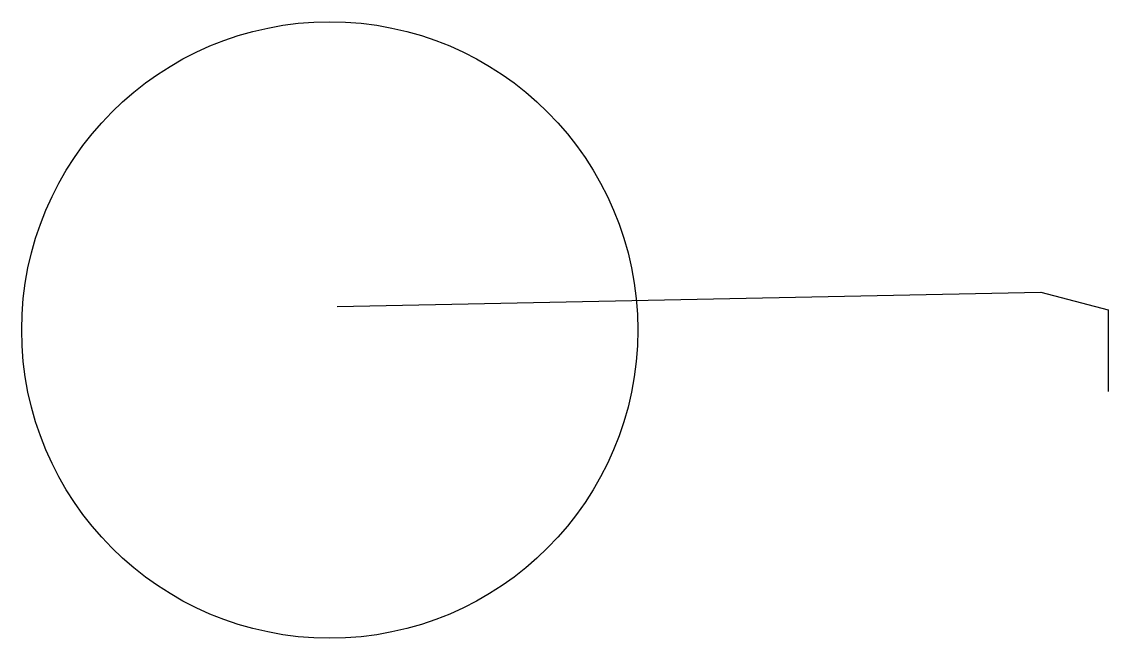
# Model space of a CAD drawing. Extents: x -29 to 388, y 93 to 329.
import ezdxf

# ---------------------------------------------------------------- set-up
doc = ezdxf.new("R2010")
doc.units = 0
doc.header["$LTSCALE"] = 0.35
doc.layers.add('2', color=5, linetype='CONTINUOUS', lineweight=25)

msp = doc.modelspace()

# ---------------------------------------------------------------- linework, layer by layer
at = {"layer": '2'}
for p, q in [((91.9, 219.8), (361.6, 225.3)), ((361.6, 225.3), (387.5, 218.5)), ((387.5, 218.5), (387.5, 218.5)), ((387.5, 218.5), (387.5, 187.2))]:
    msp.add_line(p, q, dxfattribs=at)
msp.add_circle((89.1, 210.8), 118.08, dxfattribs=at)

doc.saveas('drawing.dxf')
